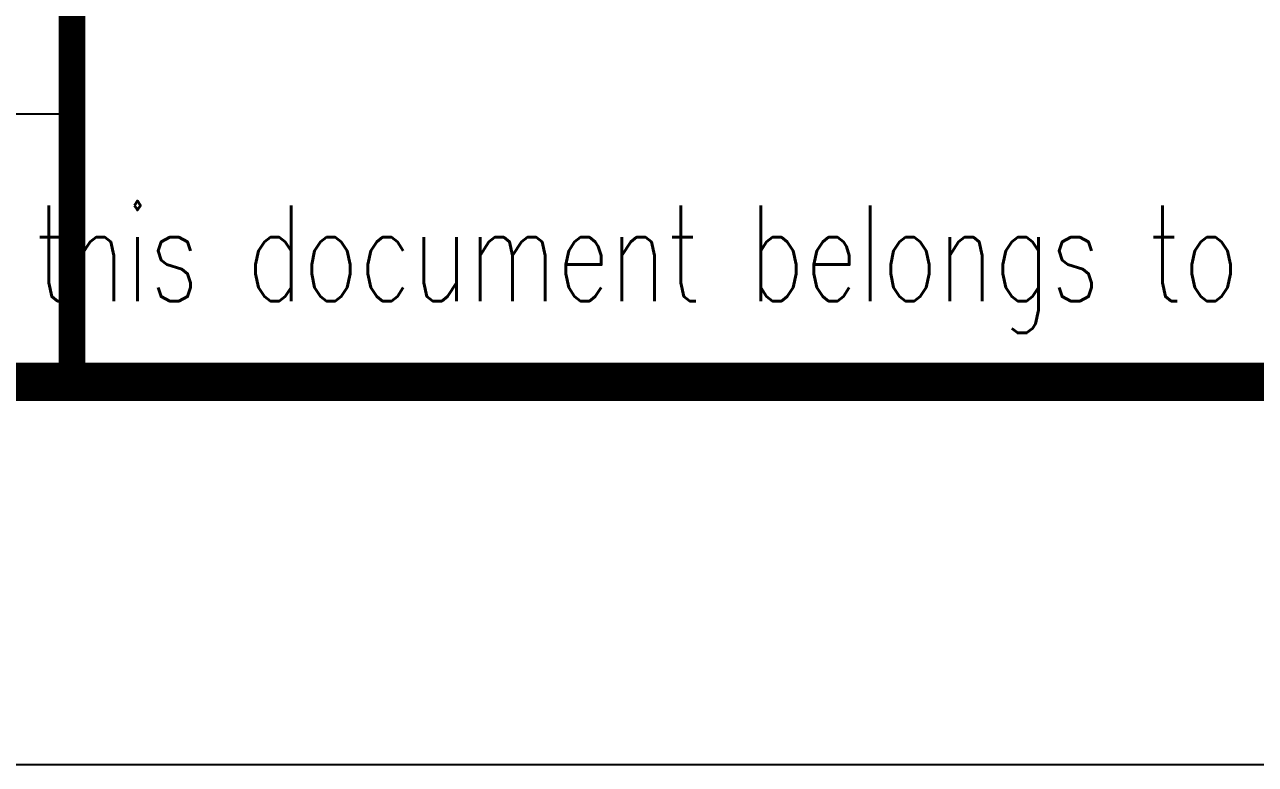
# Model space of a CAD drawing. Extents: x 4267484 to 4395158, y -674551 to -235742.
# Drawn here: x 4366034 to 4369248, y -359784 to -357851 of the extents above; entities that cross this region are included whole.
import ezdxf
from ezdxf.enums import TextEntityAlignment as Align

# ---------------------------------------------------------------- set-up
doc = ezdxf.new("R2010")
doc.units = 0
doc.header["$LTSCALE"] = 1000
doc.header["$MEASUREMENT"] = 0
doc.layers.get('0').update_dxf_attribs({"linetype": 'CONTINUOUS'})
doc.layers.add('PUB_TITLE', color=4, linetype='CONTINUOUS')
doc.layers.add('图层线', color=8, linetype='CONTINUOUS')
doc.styles.add('ECEC_TQ', font='txt_l.shx', dxfattribs={"bigfont": 'hztxt_l.shx'})

msp = doc.modelspace()

# ---------------------------------------------------------------- linework, layer by layer
msp.add_line((4366157.7, -358783.9), (4384157.7, -358783.9))
at = {"const_width": 70}
msp.add_lwpolyline([(4366157.7, -352783.9), (4366157.7, -358783.9)], dxfattribs=at)
at = {"layer": 'PUB_TITLE'}
msp.add_lwpolyline([(4301057.7, -359783.9), (4385157.7, -359783.9), (4385157.7, -300383.9), (4301057.7, -300383.9)], close=True, dxfattribs=at)
at = {"layer": 'PUB_TITLE', "const_width": 100}
msp.add_lwpolyline([(4303557.7, -358783.9), (4384157.7, -358783.9), (4384157.7, -301383.9), (4303557.7, -301383.9)], close=True, dxfattribs=at)
at = {"layer": '图层线'}
msp.add_line((4303557.7, -358083.9), (4366157.7, -358083.9), dxfattribs=at)

# ---------------------------------------------------------------- texts
at = {"style": 'ECEC_TQ', "width": 0.72}
msp.add_text('The proprietary right of this document belongs to Anhui Huadong Chemical And Medical Engineering  Co.,Ltd.  and any replication or transfer to the 3rd. side is forbidden without its permission. ', height=250, dxfattribs=at).set_placement((4375157.7, -358483.9), align=Align.MIDDLE)

doc.saveas('drawing.dxf')
